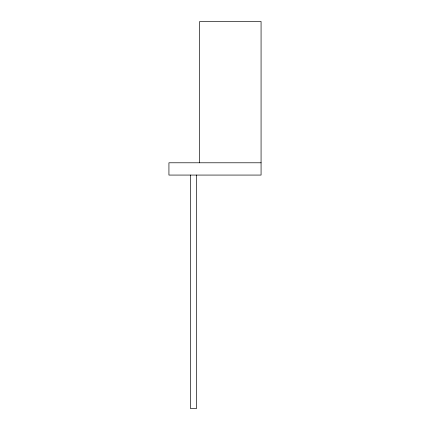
<?xml version="1.0" encoding="UTF-8"?>
<svg xmlns="http://www.w3.org/2000/svg" width="430" height="430" viewBox="0 0 430 430"><rect width="100%" height="100%" fill="white"/><g stroke="black" fill="none" stroke-linecap="round" stroke-linejoin="round"><path stroke-width="0.64" d="M261.069 162.787L168.931 162.787L168.931 175.069L261.069 175.069L261.069 21.5L199.644 21.5L199.644 162.787M196.569 175.069L196.569 408.5L190.431 408.5L190.431 175.069"/></g></svg>
